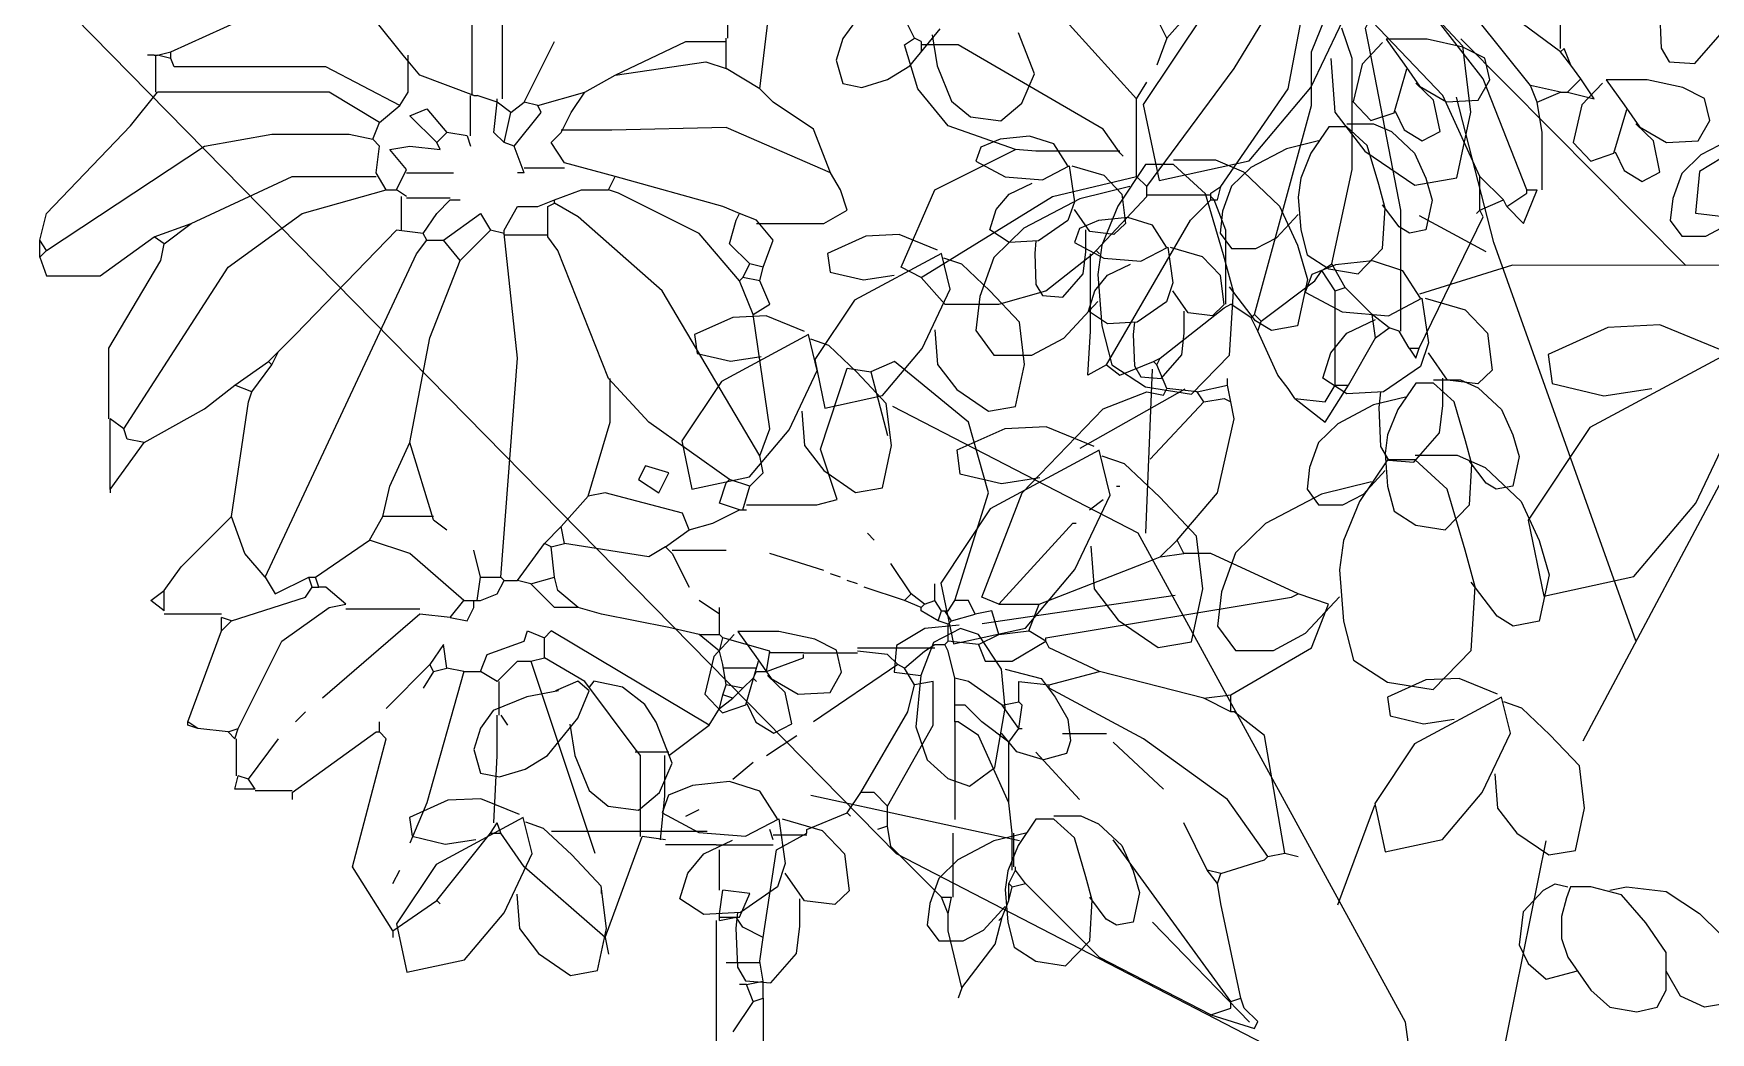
# Model space of a CAD drawing. Header units: metres. Extents: x 10 to 239, y 2 to 253.
# Drawn here: x 22.92 to 26.408, y 176.827 to 178.903 of the extents above; entities that cross this region are included whole.
import ezdxf

# ---------------------------------------------------------------- set-up
doc = ezdxf.new("R2010")
doc.units = ezdxf.units.M
doc.header["$MEASUREMENT"] = 0
doc.layers.add('1gris', color=254, linetype='Continuous')
doc.layers.add('1lianas', color=9, linetype='Continuous')
doc.layers.add('bloques ARBOLES', color=7, linetype='Continuous', true_color=0xb8d897)

# ---------------------------------------------------------------- blocks, each defined once
blk = doc.blocks.new('A$C3F3B40B0')
at = {"layer": 'bloques ARBOLES'}
for p, q in [((934.3, 1965.2), (917.4, 1947.1)), ((971.4, 1967.7), (937.5, 1967.7)), ((937.5, 1967.7), (952.3, 1947.1)), ((1001, 1961.3), (971.4, 1967.7)), ((1019, 1952.2), (1001, 1961.3)), ((917.4, 1947.1), (910, 1916)), ((952.3, 1947.1), (965, 1929)), ((1023.3, 1934.1), (1019, 1952.2)), ((943.9, 1907), (954.5, 1943.2)), ((976.7, 1917.3), (961.9, 1931.5)), ((1013.7, 1917.3), (1023.3, 1934.1)), ((1116.4, 1931.5), (1099.5, 1913.4)), ((1153.5, 1934.1), (1119.6, 1934.1)), ((1119.6, 1934.1), (1134.4, 1913.4)), ((1183.1, 1927.7), (1153.5, 1934.1)), ((965, 1929), (987.3, 1916)), ((982, 1891.5), (976.7, 1917.3)), ((987.3, 1916), (1013.7, 1917.3)), ((1026.4, 1799.7), (995.7, 1919.9)), ((1201.1, 1918.6), (1183.1, 1927.7)), ((1205.4, 1900.5), (1201.1, 1918.6)), ((910, 1916), (924.8, 1900.5)), ((924.8, 1900.5), (943.9, 1907)), ((944.9, 1908.3), (952.3, 1892.8)), ((1099.5, 1913.4), (1092.1, 1882.4)), ((1126, 1873.4), (1136.6, 1909.6)), ((1134.4, 1913.4), (1147.1, 1895.3)), ((889.9, 1895.3), (875, 1873.4)), ((904.7, 1895.3), (889.9, 1895.3)), ((904.7, 1897.9), (926.9, 1897.9)), ((921.6, 1879.8), (904.7, 1895.3)), ((926.9, 1897.9), (941.7, 1891.5)), ((941.7, 1891.5), (960.8, 1873.4)), ((952.3, 1892.8), (967.2, 1883.7)), ((967.2, 1883.7), (982, 1891.5)), ((1158.8, 1883.7), (1144, 1897.9)), ((1147.1, 1895.3), (1169.4, 1882.4)), ((1195.8, 1883.7), (1205.4, 1900.5)), ((601.9, 1878.5), (597.7, 1866.9)), ((617.8, 1885), (601.9, 1878.5)), ((642.1, 1887.6), (617.8, 1885)), ((662.2, 1881.1), (642.1, 1887.6)), ((673.9, 1863), (662.2, 1881.1)), ((854.9, 1877.2), (825.3, 1861.7)), ((881.4, 1883.7), (854.9, 1877.2)), ((931.2, 1847.5), (921.6, 1879.8)), ((1092.1, 1882.4), (1106.9, 1866.9)), ((1127, 1874.7), (1134.4, 1859.1)), ((1164.1, 1857.8), (1158.8, 1883.7)), ((1169.4, 1882.4), (1195.8, 1883.7)), ((1227.6, 1887.6), (1198, 1872.1)), ((597.7, 1866.9), (622, 1854)), ((652.7, 1851.4), (674.9, 1863)), ((674.9, 1863), (679.2, 1833.3)), ((677.1, 1863), (703.5, 1855.3)), ((825.3, 1861.7), (809.4, 1846.2)), ((875, 1873.4), (866.6, 1852.7)), ((960.8, 1873.4), (970.3, 1852.7)), ((1106.9, 1866.9), (1126, 1873.4)), ((1198, 1872.1), (1182.1, 1856.6)), ((622, 1854), (652.7, 1851.4)), ((625.2, 1839.7), (644.2, 1848.8)), ((703.5, 1855.3), (718.4, 1839.7)), ((866.6, 1852.7), (864.5, 1837.2)), ((936.5, 1828.1), (931.2, 1847.5)), ((970.3, 1852.7), (975.6, 1834.6)), ((1134.4, 1859.1), (1149.3, 1850.1)), ((1149.3, 1850.1), (1164.1, 1857.8)), ((1182.1, 1856.6), (1174.7, 1835.9)), ((614.6, 1826.8), (625.2, 1839.7)), ((679.2, 1833.3), (673.9, 1817.8)), ((718.4, 1839.7), (721.5, 1815.2)), ((809.4, 1846.2), (802, 1825.5)), ((864.5, 1837.2), (866.6, 1810)), ((975.6, 1834.6), (970.3, 1810)), ((1174.7, 1835.9), (1172.6, 1817.8)), ((609.3, 1810), (614.6, 1826.8)), ((691.9, 1808.7), (679.2, 1826.8)), ((723.6, 1820.4), (699.3, 1817.8)), ((743.8, 1813.9), (723.6, 1820.4)), ((802, 1825.5), (799.9, 1807.4)), ((846.5, 1803.5), (864.5, 1822.9)), ((948.1, 1812.6), (934.3, 1830.7)), ((934.3, 1794.5), (936.5, 1828.1)), ((1020.1, 1791.9), (965, 1821.6)), ((534.1, 1806.1), (506.6, 1804.8)), ((565.9, 1793.2), (534.1, 1806.1)), ((625.2, 1799.7), (609.3, 1810)), ((673.9, 1817.8), (649.5, 1801)), ((683.4, 1811.3), (679.2, 1799.7)), ((699.3, 1817.8), (683.4, 1811.3)), ((688.7, 1791.9), (688.7, 1810)), ((712, 1806.1), (691.9, 1808.7)), ((721.5, 1815.2), (712, 1806.1)), ((755.4, 1795.8), (743.8, 1813.9)), ((799.9, 1807.4), (809.4, 1794.5)), ((866.6, 1810), (871.9, 1789.3)), ((956.6, 1807.4), (948.1, 1812.6)), ((970.3, 1810), (956.6, 1807.4)), ((1172.6, 1817.8), (1182.1, 1804.8)), ((1202.2, 1804.8), (1219.1, 1813.9)), ((506.6, 1804.8), (474.8, 1790.6)), ((649.5, 1801), (625.2, 1799.7)), ((647.4, 1801), (646.4, 1790.6)), ((679.2, 1799.7), (703.5, 1786.7)), ((686.6, 1773.8), (688.7, 1791.9)), ((734.2, 1784.2), (756.5, 1795.8)), ((756.5, 1795.8), (760.7, 1766.1)), ((758.6, 1795.8), (785.1, 1788)), ((809.4, 1794.5), (829.5, 1794.5)), ((829.5, 1794.5), (846.5, 1803.5)), ((914.2, 1773.8), (934.3, 1794.5)), ((1144, 1470), (1026.4, 1799.7)), ((1182.1, 1804.8), (1202.2, 1804.8)), ((474.8, 1790.6), (477, 1775.1)), ((569.1, 1790.6), (497.1, 1751.8)), ((576.5, 1760.9), (569.1, 1790.6)), ((586, 1781.6), (571.2, 1786.7)), ((609.3, 1759.6), (586, 1781.6)), ((646.4, 1790.6), (647.4, 1764.8)), ((703.5, 1786.7), (734.2, 1784.2)), ((706.7, 1772.5), (725.8, 1781.6)), ((785.1, 1788), (799.9, 1772.5)), ((871.9, 1789.3), (889.9, 1777.7)), ((889.9, 1777.7), (914.2, 1773.8)), ((477, 1775.1), (504.5, 1768.6)), ((504.5, 1768.6), (529.9, 1772.5)), ((647.4, 1764.8), (652.7, 1755.7)), ((669.7, 1754.4), (686.6, 1773.8)), ((696.1, 1759.6), (706.7, 1772.5)), ((760.7, 1766.1), (755.4, 1750.5)), ((799.9, 1772.5), (803.1, 1748)), ((497.1, 1751.8), (464.3, 1702.7)), ((553.2, 1711.8), (576.5, 1760.9)), ((633.7, 1733.7), (609.3, 1759.6)), ((652.7, 1755.7), (669.7, 1754.4)), ((690.8, 1742.8), (696.1, 1759.6)), ((755.4, 1750.5), (731.1, 1733.7)), ((773.4, 1741.5), (760.7, 1759.6)), ((396.5, 1737.6), (364.7, 1723.4)), ((424, 1738.9), (396.5, 1737.6)), ((455.8, 1726), (424, 1738.9)), ((706.7, 1732.4), (690.8, 1742.8)), ((770.2, 1724.7), (770.2, 1742.8)), ((793.5, 1738.9), (773.4, 1741.5)), ((803.1, 1748), (793.5, 1738.9)), ((364.7, 1723.4), (366.9, 1707.9)), ((459, 1723.4), (387, 1684.6)), ((466.4, 1693.7), (459, 1723.4)), ((563.8, 1727.3), (565.9, 1698.8)), ((637.9, 1698.8), (633.7, 1733.7)), ((731.1, 1733.7), (706.7, 1732.4)), ((728.9, 1733.7), (727.9, 1723.4)), ((727.9, 1723.4), (728.9, 1697.5)), ((768.1, 1706.6), (770.2, 1724.7)), ((366.9, 1707.9), (394.4, 1701.4)), ((475.9, 1714.3), (461.1, 1719.5)), ((499.2, 1692.4), (475.9, 1714.3)), ((520.4, 1673), (553.2, 1711.8)), ((394.4, 1701.4), (419.8, 1705.3)), ((464.3, 1702.7), (472.7, 1662.6)), ((565.9, 1698.8), (581.8, 1678.1)), ((630.5, 1663.9), (637.9, 1698.8)), ((728.9, 1697.5), (734.2, 1688.5)), ((738.5, 1559.2), (743.8, 1694.9)), ((751.2, 1687.2), (768.1, 1706.6)), ((387, 1684.6), (354.1, 1635.5)), ((443.1, 1644.5), (466.4, 1693.7)), ((523.5, 1666.5), (499.2, 1692.4)), ((734.2, 1688.5), (751.2, 1687.2)), ((961.9, 1683.3), (947, 1661.3)), ((976.7, 1683.3), (961.9, 1683.3)), ((976.7, 1685.9), (998.9, 1685.9)), ((993.6, 1667.8), (976.7, 1683.3)), ((998.9, 1685.9), (1013.7, 1679.4)), ((472.7, 1662.6), (520.4, 1673)), ((527.8, 1631.6), (523.5, 1666.5)), ((581.8, 1678.1), (608.2, 1660)), ((953.4, 1671.7), (926.9, 1665.2)), ((1003.2, 1635.5), (993.6, 1667.8)), ((1013.7, 1679.4), (1032.8, 1661.3)), ((453.7, 1660), (455.8, 1631.6)), ((732.1, 1559.2), (528.8, 1663.9)), ((608.2, 1660), (630.5, 1663.9)), ((926.9, 1665.2), (897.3, 1649.7)), ((947, 1661.3), (938.6, 1640.6)), ((1032.8, 1661.3), (1042.3, 1640.6)), ((410.3, 1605.7), (443.1, 1644.5)), ((897.3, 1649.7), (881.4, 1634.2)), ((938.6, 1640.6), (936.5, 1625.1)), ((1042.3, 1640.6), (1047.6, 1622.5)), ((1100.6, 1387.2), (1236.1, 1641.9)), ((354.1, 1635.5), (362.6, 1595.4)), ((455.8, 1631.6), (471.7, 1610.9)), ((520.4, 1596.7), (527.8, 1631.6)), ((881.4, 1634.2), (874, 1613.5)), ((936.5, 1625.1), (938.6, 1598)), ((1008.4, 1616.1), (1003.2, 1635.5)), ((471.7, 1610.9), (498.1, 1592.8)), ((874, 1613.5), (871.9, 1595.4)), ((918.5, 1591.5), (936.5, 1610.9)), ((1020.1, 1600.6), (1006.3, 1618.7)), ((1006.3, 1582.5), (1008.4, 1616.1)), ((1047.6, 1622.5), (1042.3, 1598)), ((362.6, 1595.4), (410.3, 1605.7)), ((938.6, 1598), (943.9, 1577.3)), ((1028.6, 1595.4), (1020.1, 1600.6)), ((1042.3, 1598), (1028.6, 1595.4)), ((498.1, 1592.8), (520.4, 1596.7)), ((871.9, 1595.4), (881.4, 1582.5)), ((901.5, 1582.5), (918.5, 1591.5)), ((881.4, 1582.5), (901.5, 1582.5)), ((943.9, 1577.3), (961.9, 1565.7)), ((986.2, 1561.8), (1006.3, 1582.5)), ((953.4, 1154.5), (732.1, 1559.2)), ((961.9, 1565.7), (986.2, 1561.8)), ((762.8, 1507.5), (603, 1484.2)), ((397.6, 1475.2), (380.6, 1457.1)), ((434.6, 1477.7), (400.7, 1477.7)), ((400.7, 1477.7), (415.6, 1457.1)), ((464.3, 1471.3), (434.6, 1477.7)), ((555.3, 1480.3), (532, 1466.1)), ((583.9, 1482.9), (555.3, 1480.3)), ((585, 1480.3), (562.7, 1468.7)), ((599.8, 1475.2), (585, 1480.3)), ((618.8, 1446.7), (599.8, 1475.2)), ((482.3, 1462.2), (464.3, 1471.3)), ((486.5, 1444.1), (482.3, 1462.2)), ((532, 1466.1), (529.9, 1444.1)), ((562.7, 1468.7), (552.1, 1441.5)), ((380.6, 1457.1), (373.2, 1426)), ((407.1, 1417), (417.7, 1453.2)), ((415.6, 1457.1), (428.3, 1439)), ((477, 1427.3), (486.5, 1444.1)), ((529.9, 1444.1), (552.1, 1441.5)), ((622, 1414.4), (618.8, 1446.7)), ((622, 1446.7), (651.7, 1439)), ((268.1, 1436.7), (249.6, 1428.6)), ((277.4, 1428.6), (268.1, 1436.7)), ((281.4, 1436.7), (277.4, 1431.8)), ((305.2, 1431.8), (281.4, 1436.7)), ((323.7, 1417.3), (305.2, 1431.8)), ((439.9, 1427.3), (425.1, 1441.5)), ((428.3, 1439), (450.5, 1426)), ((552.1, 1441.5), (547.9, 1398.9)), ((651.7, 1439), (663.3, 1423.4)), ((970.3, 1437.7), (938.6, 1423.4)), ((997.9, 1439), (970.3, 1437.7)), ((1029.6, 1426), (997.9, 1439)), ((225.8, 1423.8), (198, 1412.5)), ((252.2, 1428.6), (225.8, 1423.8)), ((268.1, 1406), (277.4, 1428.6)), ((333, 1402.8), (323.7, 1417.3)), ((373.2, 1426), (388, 1410.5)), ((388, 1410.5), (407.1, 1417)), ((408.1, 1418.3), (415.6, 1402.8)), ((445.2, 1401.5), (439.9, 1427.3)), ((450.5, 1426), (477, 1427.3)), ((663.3, 1423.4), (673.9, 1405.3)), ((938.6, 1423.4), (940.7, 1407.9)), ((1032.8, 1423.4), (960.8, 1384.7)), ((1040.2, 1393.7), (1032.8, 1423.4)), ((1049.7, 1414.4), (1034.9, 1419.6)), ((198, 1412.5), (187.4, 1397.9)), ((243, 1375.3), (268.1, 1406)), ((346.2, 1368.8), (333, 1402.8)), ((415.6, 1402.8), (430.4, 1393.7)), ((613.5, 1365.3), (622, 1414.4)), ((673.9, 1405.3), (676, 1387.2)), ((940.7, 1407.9), (968.2, 1401.5)), ((968.2, 1401.5), (993.6, 1405.3)), ((1073, 1392.4), (1049.7, 1414.4)), ((187.4, 1397.9), (182.1, 1380.1)), ((261.5, 1401.1), (265.5, 1375.3)), ((430.4, 1393.7), (445.2, 1401.5)), ((547.9, 1398.9), (557.4, 1371.7)), ((631.5, 1378.2), (618.8, 1393.7)), ((1016.9, 1344.6), (1040.2, 1393.7)), ((1097.4, 1366.6), (1073, 1392.4)), ((182.1, 1380.1), (187.4, 1360.7)), ((224.5, 1364), (243, 1375.3)), ((265.5, 1375.3), (277.4, 1346.2)), ((653.8, 1371.7), (631.5, 1378.2)), ((672.8, 1376.9), (653.8, 1371.7)), ((676, 1387.2), (672.8, 1376.9)), ((960.8, 1384.7), (928, 1335.5)), ((187.4, 1360.7), (203.3, 1357.5)), ((203.3, 1357.5), (224.5, 1364)), ((335.6, 1344.6), (346.2, 1368.8)), ((557.4, 1371.7), (574.4, 1356.2)), ((592.4, 1349.8), (613.5, 1365.3)), ((1101.6, 1331.7), (1097.4, 1366.6)), ((363.1, 1350.4), (343.3, 1342.3)), ((393.6, 1353.6), (363.1, 1350.4)), ((418.7, 1345.6), (393.6, 1353.6)), ((574.4, 1356.2), (592.4, 1349.8)), ((1027.5, 1360.1), (1029.6, 1331.7)), ((160.4, 1338.1), (128.6, 1323.9)), ((187.9, 1339.4), (160.4, 1338.1)), ((219.7, 1326.5), (187.9, 1339.4)), ((277.4, 1346.2), (293.3, 1333.3)), ((293.3, 1333.3), (318.4, 1330)), ((318.4, 1330), (335.6, 1344.6)), ((343.3, 1342.3), (338, 1327.8)), ((433.3, 1322.9), (418.7, 1345.6)), ((633.7, 1304.5), (461.1, 1342)), ((897.3, 1251.5), (928, 1334.2)), ((928, 1335.5), (936.5, 1295.5)), ((984.1, 1305.8), (1016.9, 1344.6)), ((128.6, 1323.9), (130.8, 1308.4)), ((222.9, 1323.9), (150.9, 1285.1)), ((230.3, 1294.2), (222.9, 1323.9)), ((239.8, 1314.8), (225, 1320)), ((338, 1327.8), (368.4, 1311.6)), ((406.8, 1308.4), (434.6, 1322.9)), ((434.6, 1322.9), (439.9, 1285.8)), ((437.3, 1322.9), (470.3, 1313.2)), ((647.4, 1322.6), (632.6, 1300.6)), ((662.2, 1322.6), (647.4, 1322.6)), ((662.2, 1325.2), (684.5, 1325.2)), ((679.2, 1307.1), (662.2, 1322.6)), ((684.5, 1325.2), (699.3, 1318.7)), ((1029.6, 1331.7), (1045.5, 1311)), ((1094.2, 1296.7), (1101.6, 1331.7)), ((130.8, 1308.4), (158.3, 1301.9)), ((158.3, 1301.9), (183.7, 1305.8)), ((263.1, 1292.9), (239.8, 1314.8)), ((375.3, 1312.3), (246.2, 1312.3)), ((368.4, 1311.6), (406.8, 1308.4)), ((470.3, 1313.2), (488.9, 1293.8)), ((638.9, 1311), (612.5, 1304.5)), ((688.7, 1274.8), (679.2, 1307.1)), ((699.3, 1318.7), (718.4, 1300.6)), ((936.5, 1295.5), (984.1, 1305.8)), ((1045.5, 1311), (1072, 1292.9)), ((207, 1245), (230.3, 1294.2)), ((287.4, 1267), (263.1, 1292.9)), ((359.2, 1277.7), (372.4, 1293.8)), ((372.4, 1293.8), (396.2, 1305.1)), ((488.9, 1293.8), (492.8, 1263.1)), ((612.5, 1304.5), (582.8, 1289)), ((632.6, 1300.6), (624.1, 1279.9)), ((718.4, 1300.6), (727.9, 1279.9)), ((989.4, 906.3), (1069.9, 1304.5)), ((1072, 1292.9), (1094.2, 1296.7)), ((150.9, 1285.1), (118, 1236)), ((352.6, 1256.7), (359.2, 1277.7)), ((439.9, 1285.8), (433.3, 1266.4)), ((455.8, 1255), (439.9, 1277.7)), ((582.8, 1289), (567, 1273.5)), ((624.1, 1279.9), (622, 1264.4)), ((727.9, 1279.9), (733.2, 1261.8)), ((291.7, 1232.1), (287.4, 1267)), ((433.3, 1266.4), (402.8, 1245.4)), ((567, 1273.5), (559.5, 1252.8)), ((622, 1264.4), (624.1, 1237.3)), ((694, 1255.4), (688.7, 1274.8)), ((1067.7, 1263.9), (1050.7, 1245.8)), ((1067.7, 1263.9), (1077.2, 1269.1)), ((1077.2, 1269.1), (1087.8, 1266.5)), ((1089.9, 1266.5), (1086.7, 1257.4)), ((1106.9, 1266.5), (1089.9, 1266.5)), ((1132.3, 1260), (1106.9, 1266.5)), ((1122.7, 1263.9), (1136.5, 1266.5)), ((1136.5, 1266.5), (1169.3, 1262.6)), ((217.6, 1260.5), (219.7, 1232.1)), ((372.4, 1243.7), (352.6, 1256.7)), ((451.8, 1234), (451.8, 1256.7)), ((480.9, 1251.8), (455.8, 1255)), ((492.8, 1263.1), (480.9, 1251.8)), ((559.5, 1252.8), (557.4, 1234.7)), ((604, 1230.8), (622, 1250.2)), ((705.6, 1239.9), (691.9, 1258)), ((691.9, 1221.8), (694, 1255.4)), ((733.2, 1261.8), (727.9, 1237.3)), ((1086.7, 1257.4), (1082.5, 1241.9)), ((1152.4, 1236.7), (1132.3, 1260)), ((1169.3, 1262.6), (1196.9, 1244.5)), ((118, 1236), (126.5, 1195.9)), ((174.2, 1206.2), (207, 1245)), ((402.8, 1245.4), (372.4, 1243.7)), ((400.2, 1245.4), (398.9, 1232.4)), ((624.1, 1237.3), (629.4, 1216.6)), ((714.1, 1234.7), (705.6, 1239.9)), ((727.9, 1237.3), (714.1, 1234.7)), ((824.2, 1154.5), (743.8, 1237.3)), ((1050.7, 1245.8), (1047.6, 1218.6)), ((1082.5, 1241.9), (1082.5, 1223.8)), ((1169.3, 1212.2), (1152.4, 1236.7)), ((1196.9, 1244.5), (1213.8, 1227.7)), ((219.7, 1232.1), (235.6, 1211.4)), ((284.3, 1197.2), (291.7, 1232.1)), ((398.9, 1232.4), (400.2, 1200.1)), ((449.2, 1211.4), (451.8, 1234)), ((557.4, 1234.7), (567, 1221.8)), ((587.1, 1221.8), (604, 1230.8)), ((1082.5, 1223.8), (1087.8, 1208.3)), ((235.6, 1211.4), (262, 1193.3)), ((428, 1187.2), (449.2, 1211.4)), ((567, 1221.8), (587.1, 1221.8)), ((629.4, 1216.6), (647.4, 1205)), ((671.8, 1201.1), (691.9, 1221.8)), ((1047.6, 1218.6), (1055, 1203.1)), ((1087.8, 1208.3), (1106.9, 1181.1)), ((1169.3, 1181.1), (1169.3, 1212.2)), ((126.5, 1195.9), (174.2, 1206.2)), ((262, 1193.3), (284.3, 1197.2)), ((400.2, 1200.1), (406.8, 1188.8)), ((647.4, 1205), (671.8, 1201.1)), ((1055, 1203.1), (1069.8, 1190.2)), ((1069.8, 1190.2), (1095.7, 1197)), ((1181, 1176), (1169.3, 1196.7)), ((406.8, 1188.8), (428, 1187.2)), ((1106.9, 1181.1), (1122.7, 1166.9)), ((1161.9, 1166.9), (1169.3, 1181.1)), ((1122.7, 1166.9), (1145, 1163)), ((1145, 1163), (1161.9, 1166.9)), ((1201.1, 1166.9), (1181, 1176)), ((1215.9, 1169.5), (1201.1, 1166.9)), ((1045.5, 464.1), (953.4, 1154.5)), ((393, 545.5), (429.4, 622.3)), ((518.7, 579.9), (480.7, 620.3)), ((15.9, 600.5), (5.3, 586)), ((305.3, 608.1), (254, 531.4)), ((681.6, 610.6), (682.9, 578.2)), ((5.3, 586), (0, 568.2)), ((60.9, 563.4), (86, 594.1)), ((79.4, 589.2), (83.4, 563.4)), ((164.1, 556.9), (150.9, 590.8)), ((703.5, 398.2), (517.2, 585.7)), ((710.7, 565.3), (731.9, 589.5)), ((409.5, 569.7), (412.8, 525.3)), ((525.3, 525.3), (518.7, 579.9)), ((682.9, 578.2), (689.5, 566.9)), ((0, 568.2), (5.3, 548.8)), ((42.3, 552.1), (60.9, 563.4)), ((83.4, 563.4), (95.3, 534.3)), ((153.5, 532.7), (164.1, 556.9)), ((689.5, 566.9), (710.7, 565.3)), ((5.3, 548.8), (21.2, 545.6)), ((21.2, 545.6), (42.3, 552.1)), ((341.7, 484.9), (393, 545.5)), ((95.3, 534.3), (111.2, 521.3)), ((136.3, 518.1), (153.5, 532.7)), ((254, 531.4), (267.3, 468.7)), ((111.2, 521.3), (136.3, 518.1)), ((412.8, 525.3), (437.7, 493)), ((513.8, 470.8), (525.3, 525.3)), ((437.7, 493), (479, 464.7)), ((751, 498.2), (714.6, 476)), ((256.1, 481.8), (233, 447.4)), ((279.3, 481.8), (256.1, 481.8)), ((267.3, 468.7), (341.7, 484.9)), ((279.3, 485.8), (314, 485.8)), ((305.8, 457.5), (279.3, 481.8)), ((314, 485.8), (337.2, 475.7)), ((337.2, 475.7), (367, 447.4)), ((714.6, 476), (711.3, 441.7)), ((242.9, 463.6), (201.6, 453.5)), ((479, 464.7), (513.8, 470.8)), ((201.6, 453.5), (155.2, 429.2)), ((233, 447.4), (219.8, 415.1)), ((320.7, 407), (305.8, 457.5)), ((367, 447.4), (381.9, 415.1)), ((711.3, 441.7), (746.1, 437.6)), ((155.2, 429.2), (130.4, 405)), ((130.4, 405), (118.8, 372.7)), ((219.8, 415.1), (216.4, 390.8)), ((328.9, 376.7), (320.7, 407)), ((381.9, 415.1), (390.1, 386.8)), ((216.4, 390.8), (219.8, 348.4)), ((393.6, 390.8), (388.3, 376.2)), ((413.4, 398.9), (393.6, 390.8)), ((443.9, 402.1), (413.4, 398.9)), ((469, 394), (443.9, 402.1)), ((483.6, 371.4), (469, 394)), ((559.8, 398.7), (482.9, 374.6)), ((743.8, 398.2), (559.8, 398.7)), ((347.1, 352.5), (325.6, 380.7)), ((325.6, 324.2), (328.9, 376.7)), ((390.1, 386.8), (381.9, 348.4)), ((388.3, 376.2), (418.7, 360.1)), ((118.8, 372.7), (115.5, 344.4)), ((188.3, 338.3), (216.4, 368.6)), ((457.1, 356.8), (484.9, 371.4)), ((484.9, 371.4), (490.2, 334.2)), ((487.5, 371.4), (520.6, 361.7)), ((520.6, 361.7), (539.1, 342.3)), ((219.8, 348.4), (228, 316.1)), ((360.4, 344.4), (347.1, 352.5)), ((381.9, 348.4), (360.4, 344.4)), ((418.7, 360.1), (457.1, 356.8)), ((422.7, 342.3), (446.5, 353.6)), ((681.9, 349.1), (638.9, 347.1)), ((731.5, 328.9), (681.9, 349.1)), ((115.5, 344.4), (130.4, 324.2)), ((161.9, 324.2), (188.3, 338.3)), ((409.5, 326.1), (422.7, 342.3)), ((490.2, 334.2), (483.6, 314.8)), ((539.1, 342.3), (543.1, 311.6)), ((638.9, 347.1), (589.3, 324.8)), ((130.4, 324.2), (161.9, 324.2)), ((294.2, 291.9), (325.6, 324.2)), ((402.8, 305.1), (409.5, 326.1)), ((506.1, 303.5), (490.2, 326.1)), ((589.3, 324.8), (592.6, 300.6)), ((736.5, 324.8), (624, 264.2)), ((228, 316.1), (256.1, 297.9)), ((483.6, 314.8), (453.1, 293.8)), ((543.1, 311.6), (531.2, 300.3)), ((288.5, 296.1), (201.7, 246.9)), ((256.1, 297.9), (294.2, 291.9)), ((422.7, 292.2), (402.8, 305.1)), ((453.1, 293.8), (422.7, 292.2)), ((450.5, 293.8), (449.2, 280.9)), ((502.1, 282.5), (502.1, 305.1)), ((531.2, 300.3), (506.1, 303.5)), ((592.6, 300.6), (635.6, 290.5)), ((635.6, 290.5), (675.3, 296.6)), ((449.2, 280.9), (450.5, 248.6)), ((499.4, 259.9), (502.1, 282.5)), ((711.7, 201.6), (748.1, 278.4)), ((173.8, 264.8), (139.4, 263.2)), ((213.5, 248.6), (173.8, 264.8)), ((624, 264.2), (572.7, 187.5)), ((139.4, 263.2), (99.7, 245.4)), ((478.3, 235.6), (499.4, 259.9)), ((99.7, 245.4), (102.3, 226)), ((217.5, 245.4), (127.5, 196.9)), ((226.7, 208.2), (217.5, 245.4)), ((238.6, 234.1), (220.1, 240.6)), ((456.3, 237.4), (433.1, 203.1)), ((450.5, 248.6), (457.1, 237.3)), ((479.4, 237.4), (456.3, 237.4)), ((457.1, 237.3), (478.3, 235.6)), ((479.4, 241.4), (514.1, 241.4)), ((505.9, 213.2), (479.4, 237.4)), ((514.1, 241.4), (537.3, 231.3)), ((102.3, 226), (136.7, 217.9)), ((136.7, 217.9), (168.5, 222.8)), ((267.8, 206.6), (238.6, 234.1)), ((537.3, 231.3), (567.1, 203.1)), ((401.7, 209.1), (355.3, 184.9)), ((443, 219.2), (401.7, 209.1)), ((520.8, 162.7), (505.9, 213.2)), ((127.5, 196.9), (86.4, 135.5)), ((197.6, 146.8), (226.7, 208.2)), ((298.2, 174.3), (267.8, 206.6)), ((433.1, 203.1), (419.9, 170.7)), ((567.1, 203.1), (582, 170.7)), ((660.4, 141), (711.7, 201.6)), ((355.3, 184.9), (330.5, 160.6)), ((572.7, 187.5), (585.9, 124.8)), ((303.5, 130.7), (298.2, 174.3)), ((419.9, 170.7), (416.5, 146.5)), ((582, 170.7), (590.2, 142.5)), ((210.8, 166.2), (213.5, 130.7)), ((330.5, 160.6), (318.9, 128.3)), ((529, 132.4), (520.8, 162.7)), ((156.6, 98.3), (197.6, 146.8)), ((416.5, 146.5), (419.9, 104.1)), ((590.2, 142.5), (582, 104.1)), ((585.9, 124.8), (660.4, 141)), ((86.4, 135.5), (97, 85.4)), ((213.5, 130.7), (233.3, 104.8)), ((294.2, 87), (303.5, 130.7)), ((318.9, 128.3), (315.6, 100)), ((547.2, 108.1), (525.7, 136.4)), ((525.7, 79.8), (529, 132.4)), ((388.4, 94), (416.5, 124.3)), ((97, 85.4), (156.6, 98.3)), ((233.3, 104.8), (266.4, 82.2)), ((315.6, 100), (330.5, 79.8)), ((419.9, 104.1), (428.1, 71.8)), ((560.5, 100), (547.2, 108.1)), ((582, 104.1), (560.5, 100)), ((266.4, 82.2), (294.2, 87)), ((362, 79.8), (388.4, 94)), ((330.5, 79.8), (362, 79.8)), ((428.1, 71.8), (456.3, 53.6)), ((494.3, 47.5), (525.7, 79.8)), ((456.3, 53.6), (494.3, 47.5))]:
    blk.add_line(p, q, dxfattribs=at)
blk = doc.blocks.new('A$C1A515F75')
at = {"linetype": 'Continuous'}
for points in [[(555.49, 526.18), (548.17, 586.69), (548.17, 617.85), (555.49, 621.52)], [(119.16, 546.35), (168.67, 583.02), (188.84, 594.02)], [(712.25, 522.52), (712.25, 599.52)], [(344.65, 473.02), (296.99, 537.19), (265.84, 588.52)], [(695.75, 520.69), (695.75, 573.85), (683.83, 586.69)], [(119.16, 548.19), (119.16, 568.35), (130.15, 577.52)], [(137.5, 471.19), (161.35, 531.69), (199.83, 581.19), (199.83, 583.02)], [(333.66, 553.69), (346.5, 579.35), (346.5, 581.19)], [(572.92, 553.69), (572.92, 579.35)], [(304.32, 473.02), (267.65, 526.18), (258.49, 573.85)], [(333.66, 553.69), (319.02, 570.19), (319.02, 572.02)], [(471.16, 553.69), (476.68, 564.69), (460.18, 573.85), (429, 573.85)], [(135.67, 528.02), (165.01, 564.69)], [(163.16, 478.52), (183.32, 522.52), (221.85, 562.85), (223.65, 562.85)], [(206.25, 394.18), (206.25, 460.19), (223.65, 550.02), (225.51, 559.19), (223.65, 562.85)], [(243.82, 430.85), (232.83, 482.18), (232.83, 542.69), (238.33, 559.19)], [(286.01, 403.35), (254.83, 517.02), (254.83, 546.35), (247.48, 564.69)], [(350.17, 520.69), (386.84, 561.02)], [(749.83, 544.52), (764.5, 562.85)], [(876.34, 546.35), (837.81, 563.77), (773.65, 563.77)], [(333.66, 553.69), (339.18, 539.02)], [(359.35, 491.35), (368.5, 504.19), (447.34, 550.02), (467.5, 550.02)], [(416.18, 493.19), (452.83, 506.02), (469.33, 526.18), (476.68, 550.02), (471.16, 553.69)], [(467.5, 551.85), (471.16, 553.69)], [(467.5, 551.85), (467.5, 546.35)], [(573.85, 537.19), (573.85, 553.69)], [(634.35, 533.52), (595.82, 551.85), (573.85, 551.85)], [(683.83, 518.85), (667.33, 551.85)], [(113.67, 539.02), (117.33, 548.19)], [(113.67, 539.02), (119.16, 546.35)], [(119.16, 546.35), (117.33, 548.19)], [(634.35, 533.52), (584.84, 540.85), (573.85, 537.19)], [(711.35, 522.52), (740.67, 533.52), (749.83, 544.52)], [(751.68, 517.02), (747.09, 524.35), (747.09, 544.52)], [(751.68, 517.02), (792.01, 538.11), (874.48, 538.11), (876.34, 542.69)], [(883.66, 544.52), (876.34, 546.35)], [(876.34, 544.52), (876.34, 546.35)], [(876.34, 542.69), (883.66, 544.52)], [(876.34, 542.69), (876.34, 544.52)], [(885.49, 544.52), (883.66, 544.52)], [(884.59, 524.35), (884.59, 544.52)], [(885.49, 544.52), (889.18, 544.52)], [(115.5, 524.35), (100.83, 520.69), (108.18, 531.69)], [(108.18, 531.69), (113.67, 539.02)], [(115.5, 524.35), (108.18, 531.69)], [(555.49, 526.18), (573.85, 537.19)], [(650.83, 524.35), (634.35, 533.52)], [(119.16, 524.35), (115.5, 524.35)], [(119.16, 524.35), (135.67, 528.02)], [(132, 518.85), (119.16, 524.35)], [(132, 518.85), (135.67, 528.02)], [(350.17, 520.69), (344.65, 529.85)], [(517.01, 480.35), (526.17, 504.19), (548.17, 518.85), (555.49, 526.18)], [(663.67, 502.35), (658.18, 513.35), (650.83, 524.35)], [(676.49, 517.02), (650.83, 524.35)], [(698.51, 518.85), (709.49, 522.52)], [(711.35, 522.52), (709.49, 522.52)], [(713.16, 500.52), (713.16, 522.52)], [(762.67, 507.85), (790.16, 524.35), (880, 524.35), (883.66, 524.35)], [(947.82, 443.69), (944.16, 458.35), (898.34, 506.02), (883.66, 524.35)], [(129.25, 471.19), (129.25, 502.35), (132, 518.85)], [(350.17, 478.52), (350.17, 520.69)], [(689.33, 495.02), (674.68, 513.35), (676.49, 517.02)], [(676.49, 517.02), (683.83, 518.85)], [(691.18, 513.35), (683.83, 518.85)], [(691.18, 513.35), (698.51, 518.85)], [(694.84, 496.85), (691.18, 513.35)], [(694.84, 496.85), (700.31, 502.35), (698.51, 518.85)], [(698.51, 518.85), (698.51, 520.69)], [(731.51, 496.85), (746.16, 511.52), (736.98, 515.19), (726, 502.35)], [(762.67, 507.85), (751.68, 517.02)], [(517.01, 480.35), (573.85, 505.1), (636.15, 503.73), (663.67, 503.73)], [(766.33, 498.69), (762.67, 507.85)], [(661.84, 485.85), (669.16, 496.85), (663.67, 502.35)], [(683.83, 480.35), (689.33, 495.02)], [(689.33, 495.02), (694.84, 496.85)], [(715.01, 500.52), (713.16, 495.02)], [(715.01, 500.52), (726, 502.35)], [(731.51, 496.85), (726, 502.35)], [(747.99, 482.18), (757.15, 493.19), (746.16, 495.02), (729.66, 493.19), (731.51, 496.85)], [(764.5, 480.35), (762.67, 495.02), (766.33, 498.69)], [(944.16, 438.19), (858, 495.02), (821.33, 501.44), (779.17, 501.44), (766.33, 498.69)], [(359.35, 491.35), (357.49, 489.52)], [(359.35, 492.27), (405.15, 492.27), (416.18, 493.19)], [(467.5, 423.52), (478.49, 429.02), (460.18, 471.19), (416.18, 493.19)], [(634.35, 478.52), (661.84, 485.85)], [(150.32, 465.69), (163.16, 478.52)], [(163.16, 462.02), (163.16, 478.52)], [(344.65, 473.02), (350.17, 478.52)], [(467.5, 423.52), (395.99, 467.52), (350.17, 478.52)], [(557.34, 452.85), (520.68, 452.85), (507.83, 460.19), (511.5, 471.19), (517.01, 480.35)], [(566.5, 458.35), (575.66, 462.02), (634.35, 478.52)], [(638.01, 471.19), (634.35, 478.52)], [(683.83, 483.1), (661.84, 483.1)], [(683.83, 480.35), (687.5, 480.35)], [(747.99, 480.35), (722.34, 480.35)], [(753.49, 471.19), (747.99, 482.18)], [(759.01, 471.19), (764.5, 480.35)], [(865.33, 452.85), (810.32, 478.52), (764.5, 478.52)], [(148.51, 462.02), (139.33, 452.85), (132, 471.19)], [(137.5, 471.19), (132, 471.19)], [(148.51, 462.02), (137.5, 469.36), (137.5, 471.19)], [(306.17, 465.69), (304.32, 473.02)], [(309.84, 469.36), (304.32, 473.02)], [(308.01, 465.69), (309.84, 467.52)], [(309.84, 467.52), (309.84, 469.36)], [(344.65, 468.44), (309.84, 468.44)], [(309.84, 465.69), (309.84, 467.52)], [(344.65, 467.52), (344.65, 473.02)], [(372.16, 438.19), (344.65, 467.52)], [(566.5, 421.69), (588.5, 447.35), (632.49, 469.36), (638.01, 471.19)], [(667.33, 465.69), (652.66, 471.19), (638.01, 471.19)], [(724.17, 466.6), (747.99, 466.6)], [(747.99, 467.52), (753.49, 471.19)], [(750.75, 449.19), (750.75, 467.52)], [(759.01, 471.19), (753.49, 471.19)], [(902, 341.02), (845.16, 429.02), (804.83, 458.35), (759.01, 471.19)], [(148.51, 462.02), (150.32, 465.69)], [(163.16, 460.19), (150.32, 465.69)], [(196.16, 385.02), (161.35, 456.52), (163.16, 460.19)], [(163.16, 460.19), (163.16, 462.02)], [(163.16, 460.19), (165.01, 458.35)], [(301.58, 408.85), (301.58, 449.19), (308.01, 465.69)], [(308.01, 465.69), (306.17, 465.69)], [(309.84, 465.69), (308.01, 465.69)], [(366.67, 375.85), (320.82, 454.69), (309.84, 465.69)], [(555.49, 326.35), (608.66, 416.19), (654.51, 456.52), (667.33, 463.86)], [(557.34, 454.69), (566.5, 458.35)], [(561.01, 430.85), (571.99, 441.85), (568.33, 454.69), (566.5, 458.35)], [(694.84, 449.19), (687.5, 462.02), (676.49, 462.02), (667.33, 465.69)], [(667.33, 463.86), (667.33, 465.69)], [(670.99, 445.52), (670.99, 462.02), (667.33, 463.86)], [(727.83, 443.69), (707.66, 458.35), (702.17, 449.19)], [(724.17, 465.69), (718.67, 465.69)], [(738.84, 447.35), (731.51, 458.35), (724.17, 465.69)], [(553.68, 429.02), (548.17, 443.69), (557.34, 454.69)], [(694.84, 447.35), (702.17, 449.19)], [(694.84, 447.35), (694.84, 449.19)], [(718.67, 432.69), (702.17, 449.19)], [(738.84, 447.35), (753.49, 449.19)], [(808.49, 392.35), (753.49, 449.19)], [(880, 441.85), (865.33, 452.85)], [(885.49, 445.52), (865.33, 452.85)], [(638.01, 368.52), (665.5, 438.19), (670.99, 445.52)], [(670.99, 446.44), (694.84, 446.44)], [(696.65, 260.35), (687.5, 379.52), (694.84, 447.35)], [(718.67, 432.69), (727.83, 443.69)], [(736.98, 443.69), (727.83, 443.69)], [(736.98, 443.69), (738.84, 447.35)], [(825, 260.35), (742.5, 436.35), (736.98, 443.69)], [(880, 441.85), (885.49, 445.52)], [(910.25, 346.52), (910.25, 385.02), (881.83, 432.69), (880, 441.85)], [(947.82, 434.52), (944.16, 424.44), (914.82, 424.44), (885.49, 445.52)], [(944.16, 438.19), (947.82, 443.69)], [(947.82, 434.52), (947.82, 443.69)], [(236.5, 418.02), (243.82, 430.85)], [(249.34, 427.19), (243.82, 430.85)], [(366.67, 375.85), (376.75, 370.35), (375.36, 394.18), (375.36, 436.35)], [(372.16, 438.19), (370.33, 436.35)], [(373.99, 436.35), (372.16, 438.19)], [(467.5, 423.52), (454.66, 408.85), (425.31, 408.85), (399.68, 416.19), (373.99, 436.35)], [(553.68, 429.02), (561.01, 430.85)], [(564.67, 423.52), (561.01, 430.85)], [(746.16, 333.68), (735.18, 390.52), (718.67, 432.69)], [(947.82, 434.52), (944.16, 438.19)], [(242.01, 416.19), (249.34, 427.19)], [(282.35, 399.68), (253, 421.69), (249.34, 427.19)], [(559.15, 403.35), (550, 408.85), (555.49, 421.69)], [(555.49, 421.69), (553.68, 429.02)], [(555.49, 421.69), (564.67, 423.52)], [(559.15, 403.35), (566.5, 421.69)], [(566.5, 421.69), (564.67, 423.52)], [(221.85, 403.35), (236.5, 418.02)], [(242.01, 416.19), (236.5, 418.02)], [(242.01, 364.85), (242.01, 416.19)], [(212.67, 396.02), (221.85, 403.35)], [(219.99, 390.52), (221.85, 403.35)], [(282.35, 399.68), (286.01, 403.35)], [(287.82, 401.52), (286.01, 403.35)], [(287.82, 401.52), (298.85, 408.85)], [(337.33, 379.52), (302.51, 407.02), (298.85, 408.85)], [(555.49, 326.35), (550, 341.02), (559.15, 403.35)], [(201.68, 385.02), (207.15, 394.18)], [(207.15, 394.18), (212.67, 396.02)], [(219.99, 390.52), (212.67, 396.02)], [(273.17, 370.35), (284.15, 394.18)], [(284.15, 394.18), (282.35, 399.68)], [(284.15, 394.18), (287.82, 401.52)], [(201.68, 385.02), (196.16, 385.02)], [(201.68, 385.02), (198, 379.52), (196.16, 385.02)], [(234.67, 364.85), (219.99, 390.52)], [(817.65, 383.18), (808.49, 392.35)], [(817.65, 383.18), (808.49, 392.35)], [(333.66, 363.02), (339.18, 375.85)], [(339.18, 375.85), (337.33, 379.52)], [(340.99, 377.68), (337.33, 379.52)], [(339.18, 375.85), (340.99, 377.68)], [(366.67, 375.85), (359.35, 370.35), (340.99, 377.68)], [(449.17, 247.52), (430.83, 306.18), (441.82, 344.68), (482.15, 377.68), (494.99, 372.18)], [(821.33, 375.85), (817.65, 383.18)], [(823.17, 377.68), (817.65, 383.18)], [(821.33, 375.85), (823.17, 377.68)], [(832.34, 361.18), (821.33, 375.85)], [(841.5, 364.85), (823.17, 377.68)], [(267.65, 363.02), (273.17, 370.35)], [(267.65, 363.02), (273.17, 370.35)], [(300.66, 364.85), (300.66, 368.52)], [(494.99, 372.18), (485.84, 337.35)], [(562.81, 299.77), (524.34, 299.77), (513.33, 302.52), (522.48, 330.01), (507.83, 374.02), (494.99, 372.18)], [(571.99, 313.52), (615.99, 344.68), (638.01, 368.52)], [(649, 304.35), (637.08, 344.68), (637.08, 368.52)], [(263.99, 357.52), (247.48, 344.68), (234.67, 364.85)], [(242.01, 364.85), (234.67, 364.85)], [(263.99, 357.52), (247.48, 355.68), (242.01, 364.85)], [(263.99, 357.52), (267.65, 363.02)], [(298.85, 355.68), (300.66, 364.85)], [(313.5, 355.68), (302.51, 357.52), (298.85, 355.68)], [(317.16, 361.18), (300.66, 364.85)], [(313.5, 355.68), (317.16, 361.18)], [(317.16, 361.18), (333.66, 363.02)], [(425.31, 245.68), (434.49, 249.35), (412.5, 306.18), (368.5, 352.02), (344.65, 361.18), (335.5, 359.35), (333.66, 363.02)], [(832.34, 361.18), (841.5, 364.85)], [(843.33, 293.35), (834.15, 355.68), (832.34, 361.18)], [(890.99, 333.68), (858, 352.02), (841.5, 364.85)], [(328.17, 280.52), (306.17, 306.18), (296.99, 346.52), (298.85, 355.68)], [(313.5, 355.68), (342.84, 324.52)], [(890.99, 333.68), (900.17, 335.52), (902, 341.02)], [(902, 341.02), (909.35, 346.52)], [(909.35, 308.01), (909.35, 346.52)], [(733.32, 291.52), (746.16, 333.68)], [(760.84, 293.35), (757.15, 309.85), (746.16, 333.68)], [(909.35, 308.01), (890.99, 333.68)], [(561.01, 309.85), (553.68, 317.18), (555.49, 326.35)], [(610.49, 306.18), (605, 317.18), (617.84, 320.85), (621.51, 313.52), (610.49, 306.18)], [(561.01, 309.85), (571.99, 313.52)], [(566.5, 297.02), (577.51, 300.68), (573.85, 311.68), (571.99, 313.52)], [(361.15, 309.85), (359.35, 309.85)], [(375.83, 297.02), (368.5, 302.52)], [(564.67, 297.02), (561.01, 309.85)], [(594.01, 286.01), (597.68, 295.18), (639.82, 306.18), (649, 304.35)], [(663.67, 287.85), (649, 304.35)], [(909.35, 308.01), (909.35, 306.18)], [(564.67, 297.02), (562.81, 297.02)], [(566.5, 297.02), (564.67, 297.02)], [(594.01, 286.01), (581.17, 289.68), (566.5, 297.02)], [(733.32, 293.35), (757.15, 293.35), (760.84, 293.35)], [(768.16, 280.52), (760.84, 293.35)], [(825, 260.35), (836.01, 273.18), (843.33, 293.35)], [(865.33, 271.35), (843.33, 293.35)], [(425.31, 245.68), (384.98, 289.68), (383.17, 289.68)], [(493.16, 280.52), (496.85, 284.18)], [(606.83, 276.85), (594.01, 286.01)], [(661.84, 278.68), (663.67, 287.85)], [(672.82, 278.68), (663.67, 287.85)], [(733.32, 291.52), (726, 286.01)], [(324.48, 273.18), (328.17, 280.52)], [(337.33, 271.35), (328.17, 280.52)], [(603.17, 275.02), (573.85, 275.02)], [(603.17, 273.18), (606.83, 276.85)], [(606.83, 276.85), (615.99, 271.35), (661.84, 278.68)], [(669.16, 276.85), (661.84, 278.68)], [(667.33, 260.35), (669.16, 276.85)], [(669.16, 276.85), (672.82, 278.68)], [(687.5, 258.52), (672.82, 278.68)], [(707.66, 260.35), (711.35, 275.02)], [(716.82, 247.52), (746.16, 273.18), (768.16, 280.52)], [(797.48, 260.35), (768.16, 280.52)], [(262.18, 251.18), (309.84, 273.18), (324.48, 273.18)], [(337.33, 271.35), (324.48, 273.18)], [(403.34, 245.68), (346.5, 267.68), (337.33, 271.35)], [(472.99, 251.18), (484.01, 267.68)], [(520.68, 264.02), (550, 273.18)], [(603.17, 273.18), (594.01, 254.85)], [(870.82, 265.85), (865.33, 271.35)], [(870.82, 265.85), (865.33, 271.35)], [(880, 253.02), (870.82, 265.85)], [(460.18, 247.52), (460.18, 256.68)], [(502.32, 256.68), (507.83, 258.52)], [(511.5, 260.35), (517.01, 262.18)], [(654.51, 243.85), (665.5, 253.02), (667.33, 260.35)], [(654.51, 243.85), (667.33, 243.85), (680.15, 256.68)], [(680.15, 256.68), (667.33, 260.35)], [(680.15, 256.68), (687.5, 258.52)], [(694.84, 258.52), (687.5, 258.52)], [(694.84, 258.52), (696.65, 260.35)], [(707.66, 247.52), (698.51, 251.18), (694.84, 258.52)], [(707.66, 260.35), (696.65, 260.35)], [(709.49, 247.52), (707.66, 260.35)], [(795.68, 254.85), (797.48, 260.35)], [(801.17, 260.35), (797.48, 260.35)], [(799.34, 254.85), (801.17, 260.35)], [(825, 260.35), (819.5, 251.18), (801.17, 260.35)], [(298.85, 196.18), (254.83, 221.85), (245.68, 245.68), (262.18, 251.18)], [(399.68, 227.35), (265.84, 249.35), (262.18, 251.18)], [(438.16, 240.18), (441.82, 247.52), (449.17, 247.52)], [(452.83, 242.02), (449.17, 247.52)], [(456.51, 242.02), (460.18, 247.52)], [(465.67, 245.68), (460.18, 247.52)], [(465.67, 245.68), (472.99, 251.18)], [(467.5, 243.85), (476.68, 247.52)], [(476.68, 247.52), (472.99, 251.18)], [(476.68, 247.52), (498.65, 254.85)], [(577.51, 240.18), (588.5, 247.52)], [(709.49, 247.52), (707.66, 247.52)], [(711.35, 247.52), (709.49, 247.52)], [(724.17, 238.35), (715.01, 236.52), (711.35, 243.85), (711.35, 247.52)], [(716.82, 247.52), (711.35, 247.52)], [(724.17, 238.35), (716.82, 247.52)], [(781, 245.68), (792.01, 254.85), (795.68, 254.85)], [(799.34, 254.85), (795.68, 254.85)], [(843.33, 236.52), (803, 249.35), (799.34, 254.85)], [(880, 242.02), (887.33, 247.52), (880, 253.02)], [(880, 242.02), (880, 253.02)], [(408.83, 231.02), (403.34, 245.68)], [(425.31, 245.68), (403.34, 245.68)], [(425.31, 229.18), (429, 242.02), (438.16, 240.18)], [(451, 236.52), (438.16, 240.18)], [(451, 236.52), (454.66, 242.02)], [(454.66, 242.02), (452.83, 242.02)], [(456.51, 242.02), (454.66, 242.02)], [(458.32, 236.52), (456.51, 242.02)], [(458.32, 236.52), (467.5, 242.02), (467.5, 243.85)], [(467.5, 243.85), (465.67, 245.68)], [(577.51, 240.18), (577.51, 243.85)], [(577.51, 229.18), (577.51, 240.18)], [(588.5, 229.18), (605, 232.85), (641.67, 240.18), (654.51, 243.85)], [(724.17, 238.35), (740.67, 240.18)], [(740.67, 242.93), (781, 242.93)], [(740.67, 240.18), (793.82, 194.35)], [(839.67, 177.85), (815.84, 225.52), (790.16, 243.85), (781, 245.68)], [(843.33, 236.52), (848.85, 238.35)], [(848.85, 240.18), (880, 240.18)], [(848.85, 231.02), (848.85, 238.35)], [(399.68, 225.52), (408.83, 231.02)], [(425.31, 229.18), (408.83, 231.02)], [(436.35, 223.68), (425.31, 229.18)], [(452.83, 234.68), (451, 236.52)], [(452.83, 234.68), (458.32, 236.52)], [(452.83, 225.52), (452.83, 234.68)], [(575.66, 227.35), (577.51, 229.18)], [(577.51, 220.02), (588.5, 229.18)], [(588.5, 229.18), (577.51, 229.18)], [(583, 179.68), (669.16, 231.02), (672.82, 227.35)], [(707.66, 209.02), (704, 218.18), (683.83, 225.52), (682, 231.02), (672.82, 227.35)], [(848.85, 231.02), (843.33, 236.52)], [(867.16, 181.52), (848.85, 231.02)], [(370.33, 209.02), (397.82, 221.85), (399.68, 225.52)], [(399.68, 225.52), (399.68, 227.35)], [(436.35, 223.68), (432.66, 214.52), (417.99, 214.52), (399.68, 225.52)], [(436.35, 223.68), (452.83, 225.52)], [(449.17, 205.35), (452.83, 220.02), (454.66, 223.68)], [(454.66, 223.68), (452.83, 225.52)], [(460.18, 223.68), (454.66, 223.68)], [(476.68, 210.85), (465.67, 220.02), (460.18, 223.68)], [(502.32, 221.85), (460.18, 221.85)], [(480.34, 212.68), (485.84, 218.18), (502.32, 220.02)], [(550, 220.02), (575.66, 227.35)], [(551.83, 209.02), (550, 220.02)], [(577.51, 220.02), (575.66, 227.35)], [(575.66, 212.68), (577.51, 220.02)], [(672.82, 216.35), (672.82, 227.35)], [(726, 210.85), (727.83, 223.68), (735.18, 212.68)], [(471.16, 201.68), (476.68, 210.85)], [(476.68, 210.85), (480.34, 212.68)], [(480.34, 212.68), (526.17, 181.52)], [(531.66, 219.1), (502.32, 219.1)], [(531.66, 219.1), (550, 219.1)], [(551.83, 209.02), (531.66, 216.35), (531.66, 218.18)], [(557.34, 210.85), (575.66, 210.85)], [(573.85, 201.68), (575.66, 212.68)], [(623.34, 166.85), (650.83, 203.52), (672.82, 216.35)], [(680.15, 214.52), (645.33, 110.02)], [(680.15, 214.52), (672.82, 216.35)], [(698.51, 203.52), (687.5, 214.52), (680.15, 214.52)], [(716.82, 209.02), (726, 210.85)], [(733.32, 209.02), (726, 210.85)], [(733.32, 209.02), (735.18, 212.68)], [(735.18, 212.68), (759.01, 188.85)], [(278.68, 108.18), (300.66, 139.35), (346.5, 172.35), (397.82, 199.85), (397.82, 201.68)], [(313.5, 194.35), (370.33, 209.02)], [(397.82, 201.68), (370.33, 209.02)], [(414.33, 192.51), (414.33, 203.52), (397.82, 201.68)], [(423.51, 190.68), (441.82, 203.52), (449.17, 205.35)], [(449.17, 190.68), (449.17, 205.35)], [(485.84, 135.68), (461.08, 179.68), (461.08, 203.52), (471.16, 201.68)], [(500.51, 143.02), (474.83, 187.02), (471.16, 201.68)], [(557.34, 209.02), (551.83, 209.02)], [(559.15, 205.35), (557.34, 209.02)], [(559.15, 205.35), (557.34, 203.52)], [(564.67, 199.85), (559.15, 205.35)], [(564.67, 199.85), (573.85, 201.68)], [(575.66, 196.18), (573.85, 201.68)], [(697.58, 185.18), (697.58, 203.52)], [(698.51, 203.52), (707.66, 209.02)], [(716.82, 209.02), (707.66, 209.02)], [(716.82, 209.02), (736.98, 137.52), (746.16, 115.52)], [(733.32, 209.02), (738.84, 199.85)], [(298.85, 187.02), (298.85, 196.18)], [(313.5, 194.35), (298.85, 196.18)], [(298.85, 187.02), (313.5, 194.35)], [(414.33, 177.85), (412.5, 190.68), (414.33, 192.51)], [(423.51, 190.68), (414.33, 192.51)], [(570.16, 194.35), (564.67, 199.85)], [(570.16, 194.35), (575.66, 196.18)], [(577.51, 188.85), (570.16, 194.35)], [(577.51, 188.85), (575.66, 196.18)], [(269.5, 110.02), (280.49, 174.18), (296.99, 187.02), (298.85, 187.02)], [(414.33, 177.85), (423.51, 190.68)], [(419.84, 170.52), (434.49, 181.52), (443.67, 190.68), (449.17, 190.68)], [(449.17, 181.52), (449.17, 190.68)], [(583, 179.68), (577.51, 188.85)], [(696.65, 185.18), (692.99, 179.68)], [(700.31, 126.52), (698.51, 163.18), (698.51, 185.18)], [(808.49, 181.52), (803, 187.02)], [(366.67, 175.1), (390.5, 175.1)], [(414.33, 177.85), (412.5, 177.85)], [(419.84, 170.52), (414.33, 177.85)], [(419.84, 137.52), (436.35, 174.18), (447.34, 181.52), (449.17, 181.52)], [(449.17, 181.52), (449.17, 128.35)], [(551.83, 163.18), (535.32, 174.18)], [(605, 163.18), (583, 179.68)], [(755.34, 67.85), (777.32, 102.68), (759.01, 172.35), (762.67, 176.02)], [(762.67, 176.02), (762.67, 181.52)], [(810.32, 143.02), (764.5, 176.02), (762.67, 176.02)], [(841.5, 172.35), (839.67, 177.85)], [(845.16, 176.02), (839.67, 177.85)], [(841.5, 172.35), (845.16, 176.02)], [(845.16, 176.02), (861.67, 177.85)], [(861.67, 177.85), (867.16, 181.52)], [(861.67, 177.85), (867.16, 179.68), (867.16, 181.52)], [(335.5, 144.85), (363.01, 170.52)], [(381.32, 139.35), (405.15, 165.02)], [(419.84, 137.52), (419.84, 170.52)], [(605, 165.02), (623.34, 165.02)], [(620.58, 119.18), (620.58, 163.18), (623.34, 166.85)], [(834.15, 150.35), (817.65, 172.35)], [(840.6, 152.18), (840.6, 172.35)], [(570.16, 150.35), (559.15, 159.52)], [(609.59, 117.35), (607.3, 141.18), (607.3, 163.18)], [(830.49, 144.85), (841.5, 144.85), (839.67, 152.18)], [(830.49, 144.85), (834.15, 150.35)], [(834.15, 150.35), (839.67, 152.18)], [(417.99, 121.02), (419.84, 137.52)], [(485.84, 135.68), (493.16, 143.02), (500.51, 143.02)], [(507.83, 132.02), (500.51, 143.02)], [(810.32, 143.93), (830.49, 143.93)], [(810.32, 143.02), (810.32, 139.35)], [(485.84, 124.68), (485.84, 135.68)], [(507.83, 132.02), (506, 130.18)], [(529.83, 122.85), (507.83, 132.02)], [(595.82, 130.18), (588.5, 133.85)], [(311.67, 100.85), (324.48, 126.52)], [(417.09, 102.68), (417.09, 121.02)], [(417.99, 100.85), (417.99, 119.18), (417.99, 121.02)], [(450.07, 86.18), (450.07, 121.02)], [(456.51, 86.18), (484.01, 113.68), (485.84, 124.68)], [(485.84, 124.68), (491.33, 122.85)], [(553.68, 64.18), (546.33, 111.85), (529.83, 121.02), (529.83, 122.85)], [(548.17, 120.1), (529.83, 120.1)], [(548.17, 117.35), (550, 122.85)], [(606.83, 117.35), (619.65, 119.18)], [(639.82, 64.18), (619.65, 119.18)], [(639.82, 64.18), (683.83, 102.68), (696.65, 121.02)], [(696.65, 121.02), (698.51, 126.52)], [(702.17, 121.02), (696.65, 121.02)], [(702.17, 121.02), (698.51, 126.52)], [(731.51, 84.35), (702.17, 121.02)], [(269.5, 110.02), (262.18, 108.18)], [(278.68, 108.18), (269.5, 110.02)], [(298.85, 29.35), (363.01, 117.35)], [(579.32, 114.6), (548.17, 114.6)], [(577.51, 89.85), (577.51, 111.85)], [(579.32, 114.6), (606.83, 114.6)], [(304.32, 99.02), (280.49, 106.35), (278.68, 108.18)], [(304.32, 99.02), (311.67, 100.85)], [(306.17, 93.52), (311.67, 100.85)], [(410.66, 93.52), (416.18, 100.85)], [(416.18, 100.85), (416.18, 102.68)], [(419.84, 93.52), (416.18, 100.85)], [(755.34, 93.52), (751.68, 100.85)], [(293.33, 31.18), (304.32, 82.52), (306.17, 93.52)], [(306.17, 93.52), (304.32, 99.02)], [(309.84, 22.02), (370.33, 53.18), (410.66, 93.52)], [(417.99, 91.68), (410.66, 93.52)], [(417.99, 91.68), (419.84, 93.52)], [(419.84, 84.35), (417.99, 91.68)], [(419.84, 84.35), (419.84, 93.52)], [(423.51, 75.18), (419.84, 84.35)], [(452.83, 77.02), (451, 86.18)], [(456.51, 86.18), (451, 86.18)], [(452.83, 77.02), (456.51, 86.18)], [(566.5, 75.18), (561.01, 88.02), (575.66, 89.85)], [(577.51, 77.02), (575.66, 89.85)], [(641.67, 88.02), (641.67, 89.85)], [(731.51, 84.35), (729.66, 82.52)], [(755.34, 67.85), (731.51, 84.35)], [(445.5, 36.68), (427.17, 60.52), (423.51, 75.18)], [(423.51, 75.18), (425.31, 73.35)], [(445.5, 36.68), (452.83, 67.85), (452.83, 77.02)], [(553.68, 64.18), (564.67, 69.68), (568.33, 75.18)], [(568.33, 75.18), (566.5, 75.18)], [(577.51, 73.35), (568.33, 75.18)], [(577.51, 75.18), (568.33, 75.18)], [(577.51, 75.18), (577.51, 77.02)], [(577.51, 73.35), (577.51, 75.18)], [(579.32, 73.35), (579.32, 3.68)], [(555.49, 51.35), (553.68, 64.18)], [(639.82, 64.18), (638.01, 55.01)], [(755.34, 67.85), (755.34, 64.18)], [(553.68, 40.35), (555.49, 51.35)], [(555.49, 50.43), (573.85, 50.43)], [(445.5, 36.68), (447.34, 31.18)], [(553.68, 31.18), (553.68, 40.35)], [(562.81, 38.52), (553.68, 40.35)], [(559.15, 29.35), (562.81, 38.52)], [(562.81, 38.52), (566.5, 38.52)], [(309.84, 22.02), (286.01, 14.68), (284.15, 18.35), (291.5, 25.68), (293.33, 31.18)], [(298.85, 29.35), (293.33, 31.18)], [(309.84, 22.02), (298.85, 25.68), (298.85, 29.35)], [(559.15, 29.35), (553.68, 31.18)], [(553.68, 31.18), (553.68, 0.02)], [(559.15, 29.35), (570.16, 12.85)]]:
    blk.add_lwpolyline(points, dxfattribs=at)

msp = doc.modelspace()

# ---------------------------------------------------------------- linework, layer by layer
at = {"layer": '1gris'}
for p, q in [((24.71514, 177.19815), (14.88692, 187.19815)), ((34.7365, 172.02449), (24.71514, 177.19815))]:
    msp.add_line(p, q, dxfattribs=at)
at = {"layer": '1lianas'}
msp.add_open_spline([(35.68674, 174.95662), (35.61323, 174.98237), (35.53923, 175.01292), (35.208, 175.17212), (34.96135, 175.35298), (34.61588, 175.82929), (34.54344, 176.13114), (34.45626, 176.5626), (34.42871, 176.71685), (34.36336, 176.88671), (34.33448, 176.93143), (34.27599, 176.97561), (34.24617, 176.98446), (34.15846, 176.98385), (34.10316, 176.97297), (33.89465, 176.91056), (33.70804, 176.82602), (33.28502, 176.67927), (33.04752, 176.61691), (32.21464, 176.62705), (31.58512, 177.01061), (30.87451, 177.67455), (30.69018, 177.88368), (30.38, 178.29258), (30.25089, 178.49269), (30.02256, 178.85451), (29.92423, 179.01482), (29.64717, 179.37599), (29.52095, 179.36821), (29.22826, 179.26009), (29.1021, 179.19335), (28.8125, 179.13269), (28.65086, 179.13926), (28.30136, 179.28818), (28.11378, 179.42897), (27.49365, 180.1391), (26.99958, 181.0199), (26.60283, 181.70848), (26.53613, 181.82824), (26.44984, 181.93805), (26.42261, 181.96089), (26.38739, 181.97532), (26.37745, 181.97573), (26.33987, 181.95866), (26.31322, 181.93755), (26.25063, 181.85972), (26.21477, 181.80378), (26.06309, 181.52235), (25.91823, 181.17288), (25.64707, 180.44131), (25.56802, 180.22276), (25.48072, 179.97736), (25.46502, 179.98294), (25.44931, 179.98853), (25.43361, 179.99411), (26.26605, 182.33405), (26.43553, 182.14654), (28.00776, 179.28944), (29.0394, 179.07598), (29.72368, 179.72636), (30.5156, 177.8544), (32.81607, 176.13847), (34.63977, 177.6237), (34.41828, 175.73345), (35.34523, 175.13106), (35.69493, 175.00677)], degree=3, knots=[0, 0, 0, 0, 0.1314288, 0.1314288, 0.59485, 0.59485, 1.0813163, 1.0813163, 1.400356, 1.400356, 1.5915712, 1.5915712, 1.7473167, 1.7473167, 1.9030621, 1.9030621, 2.259008, 2.259008, 2.6149538, 2.6149538, 3.4372464, 3.4372464, 3.7765557, 3.7765557, 4.115865, 4.115865, 4.4668949, 4.4668949, 5.2149249, 5.2149249, 5.683946, 5.683946, 6.152967, 6.152967, 6.6219881, 6.6219881, 7.5709751, 7.5709751, 7.8077811, 7.8077811, 7.9339353, 7.9339353, 8.038744, 8.038744, 8.1435527, 8.1435527, 8.2483615, 8.2483615, 8.5391665, 8.5391665, 8.6441049, 8.6441049, 8.6441049, 9.6441049, 9.6441049, 9.6441049, 10.6441049, 11.6441049, 12.6441049, 13.6441049, 14.6441049, 15.6441049, 16.6441049, 17.6441049, 18.2829558, 18.2829558, 18.2829558, 18.2829558], dxfattribs=at)

# ---------------------------------------------------------------- block references
at = {"layer": 'bloques ARBOLES', "xscale": -0.003817786921168503, "yscale": 0.003817786921168503, "zscale": 0.003817786921168503}
msp.add_blockref('A$C1A515F75', (26.55164, 176.77958, 1.25377), dxfattribs=at)
at = {"layer": 'bloques ARBOLES', "color": 2, "xscale": 0.0025121894011627, "yscale": 0.0025121894011627, "zscale": 0.0025121894011627}
for p in [(24.59008, 177.42052), (23.37888, 173.94802)]:
    msp.add_blockref('A$C3F3B40B0', p, dxfattribs=at)

doc.saveas('drawing.dxf')
